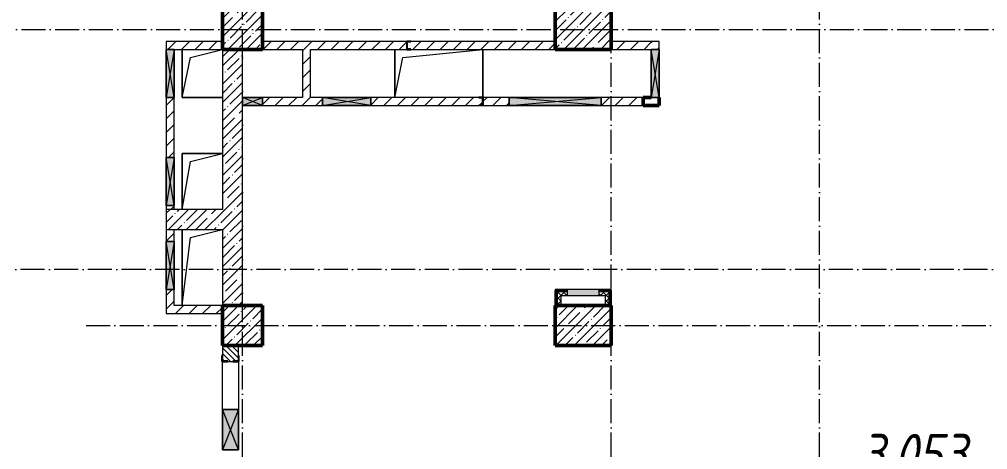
# Model space of a CAD drawing. Header units: millimetres. Extents: x 2294 to 908349, y -83289 to 219220.
# Drawn here: x 172651 to 184729, y 27256 to 32631 of the extents above; entities that cross this region are included whole.
import ezdxf

# ---------------------------------------------------------------- set-up
doc = ezdxf.new("R2010")
doc.units = ezdxf.units.MM
doc.linetypes.add('50_200_ШТРИХ_1Т_ш5_п1_п1_', pattern=[700, 500, -100, 0, -100])
for name, color, linetype, lineweight in [('A-DETL-GENF-OTLN', 7, 'Continuous', 9), ('A-FLOR-____-OTLN', 7, 'Continuous', 9), ('A-GENM-____-MCUT', 7, 'Continuous', 25), ('A-GENM-____-OTLN', 7, 'Continuous', 9), ('A-GENM-____-OTLN-1', 7, 'Continuous', 25), ('A-GLAZ-____-OTLN', 7, 'Continuous', 9), ('A-WALL-____-MCUT-1', 7, 'Continuous', 9), ('A-WALL-____-MCUT-2', 7, 'Continuous', 50), ('A-WALL-____-MCUT-3', 7, 'Continuous', 9), ('A-WALL-____-PATT-1', 7, 'Continuous', 9), ('A-WALL-FNSH-MCUT-1', 7, 'Continuous', 9), ('I-WALL-____-OTLN', 7, 'Continuous', 9), ('S-COLS-____-MCUT', 7, 'Continuous', 50), ('S-COLS-____-OTLN', 7, 'Continuous', 9), ('S-GRID-____-OTLN-1', 7, '50_200_ШТРИХ_1Т_ш5_п1_п1_', 9), ('Марки помещений', 7, 'Continuous', 9)]:
    doc.layers.add(name, color=color, linetype=linetype, lineweight=lineweight)
doc.layers.add('A-WALL-____-PATT-3', color=9, linetype='Continuous', lineweight=9, true_color=0x808080)
doc.styles.add('ISOCPEUR_I_2', font='isocpeui.ttf', dxfattribs={"width": 0.85, "height": 2.3})
pattern_1 = [(45, (165583.5, 6025.28), (-114.04925, 114.04925), []), (45, (165697.56, 6025.28), (-114.04925, 114.04925), [201.612, -40.322, 3.353, -36.97])]
pattern_2 = [(45, (165583.51, 6025.28), (-84.8528, 84.8528), [])]
pattern_3 = [(45, (165583.507, 6025.276), (-35.35534, 35.35534), []), (135, (165583.507, 6025.276), (-35.35534, -35.35534), [])]

# ---------------------------------------------------------------- blocks, each defined once
blk = doc.blocks.new('3osi')
at = {"layer": 'S-GRID-____-OTLN-1', "color": 251, "ltscale": 0.6, "true_color": 0x636466}
for p, q in [((175433.5, 1542.7), (175433.5, 55906.2)), ((180033.5, 1542.7), (180033.5, 55906.2)), ((182633.5, 1542.7), (182633.5, 55906.2)), ((160914.7, 32506.3), (192291.2, 32506.3)), ((192291.2, 29506.3), (160914.7, 29506.3)), ((173483.5, 28806.3), (192291.2, 28806.3))]:
    blk.add_line(p, q, dxfattribs=at)
blk = doc.blocks.new('BSC_Колонна _Прямоугольная - 500х500-V7-АР1_План отверстий 3 этажа в осях 1-64_А-ГГ')
at = {"layer": 'S-COLS-____-OTLN'}
h = blk.add_hatch(dxfattribs=at)
h.set_pattern_fill('FP_41', color=256, style=0, pattern_type=2)
h.set_pattern_definition([(45, (-9850, -26481.04), (-114.04925, 114.04925), []), (45, (-9735.95, -26481.04), (-114.04925, 114.04925), [201.613, -40.323, 3.353, -36.97])])
h.paths.add_polyline_path([(-250, -250), (250, -250), (250, 250), (-250, 250)], flags=0)
at = {"layer": 'S-COLS-____-MCUT'}
for p, q in [((250, 250), (-250, 250)), ((-250, 250), (-250, -250)), ((250, -250), (250, 250)), ((-250, -250), (250, -250))]:
    blk.add_line(p, q, dxfattribs=at)
blk = doc.blocks.new('BSC_Колонна _Прямоугольная - 500х700-V10-АР1_План отверстий 3 этажа в осях 1-64_А-ГГ')
at = {"layer": 'S-COLS-____-OTLN'}
h = blk.add_hatch(dxfattribs=at)
h.set_pattern_fill('FP_44', color=256, style=0, pattern_type=2)
h.set_pattern_definition([(315, (-22781.04, 14100), (114.0493, 114.0493), []), (315, (-22781.04, 13985.95), (114.0493, 114.0493), [201.613, -40.323, 3.353, -36.97])])
h.paths.add_polyline_path([(-250, 350), (-250, -350), (250, -350), (250, 350)], flags=0)
at = {"layer": 'S-COLS-____-MCUT'}
for p, q in [((250, 350), (-250, 350)), ((-250, 350), (-250, -350)), ((250, -350), (250, 350)), ((-250, -350), (250, -350))]:
    blk.add_line(p, q, dxfattribs=at)
blk = doc.blocks.new('BSC_Колонна _Прямоугольная - 500х700-V11-АР1_План отверстий 3 этажа в осях 1-64_А-ГГ')
at = {"layer": 'S-COLS-____-OTLN'}
h = blk.add_hatch(dxfattribs=at)
h.set_pattern_fill('FP_45', color=256, style=0, pattern_type=2)
h.set_pattern_definition([(315, (-26481.04, 14100), (114.04925, 114.04925), []), (315, (-26481.04, 13985.95), (114.04925, 114.04925), [201.613, -40.323, 3.353, -36.97])])
h.paths.add_polyline_path([(-250, 350), (-250, -350), (250, -350), (250, 350)], flags=0)
at = {"layer": 'S-COLS-____-MCUT'}
for p, q in [((250, 350), (-250, 350)), ((-250, 350), (-250, -350)), ((250, -350), (250, 350)), ((-250, -350), (250, -350))]:
    blk.add_line(p, q, dxfattribs=at)
blk = doc.blocks.new('154_Фахверк_СКБ_Швеллер - Тип_100_3960-28494444-АР1_План отверстий 3 этажа в осях 1-64_А-ГГ')
at = {"layer": 'A-GENM-____-MCUT'}
for p, q in [((125, 50), (175, 50)), ((125, -50), (125, 50)), ((128, 47), (128, -47)), ((175, 47), (128, 47)), ((175, 50), (175, 47)), ((175, -50), (125, -50)), ((128, -47), (175, -47)), ((175, -47), (175, -50))]:
    blk.add_line(p, q, dxfattribs=at)
blk = doc.blocks.new('154_Фахверк_СКБ_Швеллер - Тип_100_3380-28551448-АР1_План отверстий 3 этажа в осях 1-64_А-ГГ')
at = {"layer": 'A-GENM-____-MCUT'}
for p, q in [((175, 50), (125, 50)), ((125, 50), (125, -50)), ((128, 47), (175, 47)), ((128, -47), (128, 47)), ((175, 47), (175, 50)), ((125, -50), (175, -50)), ((175, -47), (128, -47)), ((175, -50), (175, -47))]:
    blk.add_line(p, q, dxfattribs=at)
blk = doc.blocks.new('Фахверк_СКБ_Уголок - 200_3960-28268576-АР1_План отверстий 3 этажа в осях 1-64_А-ГГ')
at = {"layer": 'A-GENM-____-MCUT'}
for p, q in [((200, 156), (125, 156)), ((125, 156), (125, 81)), ((131, 81), (131, 150)), ((131, 150), (200, 150)), ((200, 150), (200, 156)), ((125, 81), (131, 81)), ((131, 19), (125, 19)), ((125, 19), (125, -56)), ((131, -50), (131, 19)), ((125, -56), (200, -56)), ((200, -50), (131, -50)), ((200, -56), (200, -50))]:
    blk.add_line(p, q, dxfattribs=at)
blk = doc.blocks.new('AR_Отверстие прямоугольное _в плите_ - AR_Отверстие прямоугольное _в плите_-30552824-АР1_План отверстий 3 этажа в осях 1-64_А-ГГ')
at = {"layer": 'A-GENM-____-OTLN'}
for p, q in [((250, 350), (-250, 350)), ((-250, 350), (-250, -350)), ((-250, -350), (-150, 250)), ((-150, 250), (250, 350))]:
    blk.add_line(p, q, dxfattribs=at)
blk = doc.blocks.new('AR_Отверстие прямоугольное _в плите_ - AR_Отверстие прямоугольное _в плите_-30552826-АР1_План отверстий 3 этажа в осях 1-64_А-ГГ')
at = {"layer": 'A-GENM-____-OTLN'}
for p, q in [((-250, 475), (-250, -475)), ((-250, -475), (-150, 375)), ((-150, 375), (250, 475))]:
    blk.add_line(p, q, dxfattribs=at)
blk = doc.blocks.new('AR_Отверстие прямоугольное _в плите_ - AR_Отверстие прямоугольное _в плите_-30552682-АР1_План отверстий 3 этажа в осях 1-64_А-ГГ')
at = {"layer": 'A-GENM-____-OTLN'}
for p, q in [((-550, 300), (-550, -300)), ((-450, 200), (550, 300)), ((550, -300), (550, 300)), ((-550, -300), (-450, 200))]:
    blk.add_line(p, q, dxfattribs=at)
blk = doc.blocks.new('AR_Отверстие прямоугольное _в плите_ - AR_Отверстие прямоугольное _в плите_-30552698-АР1_План отверстий 3 этажа в осях 1-64_А-ГГ')
at = {"layer": 'A-GENM-____-OTLN'}
for p, q in [((-250, 300), (-250, -300)), ((-150, 200), (250, 300)), ((-250, -300), (-150, 200)), ((-250, -300), (250, -300))]:
    blk.add_line(p, q, dxfattribs=at)
blk = doc.blocks.new('AR_Отверстие Ниша - Лючок-32406239-АР1_План отверстий 3 этажа в осях 1-64_А-ГГ')
at = {"layer": 'A-GLAZ-____-OTLN'}
blk.add_hatch(color=256, dxfattribs=at).paths.add_polyline_path([(200, 37), (-200, 37), (-200, -38), (200, -38)], flags=0)
for p, q in [((200, 37), (-200, 37)), ((-200, 37), (-200, -38)), ((200, -38), (200, 37)), ((-200, -38), (200, -38))]:
    blk.add_line(p, q, dxfattribs=at)
blk = doc.blocks.new('AR_Отверстие прямоугольное _в стене_ - AR_Отверстие прямоугольное _в стене__ОВ-36997986-АР1_План отверстий 3 этажа в осях 1-64_А-ГГ')
at = {"layer": 'A-GLAZ-____-OTLN'}
blk.add_hatch(color=256, dxfattribs=at).paths.add_polyline_path([(300, 50), (-300, 50), (-300, -50), (300, -50)], flags=0)
at = {"layer": 'A-DETL-GENF-OTLN'}
for p, q in [((-300, -50), (-300, 50)), ((-300, 50), (300, 50)), ((300, 50), (-300, -50)), ((-300, 50), (300, -50)), ((300, 50), (-300, 50)), ((-300, 50), (-300, -50)), ((300, 50), (300, -50)), ((300, -50), (300, 50)), ((300, -50), (-300, -50)), ((-300, -50), (300, -50))]:
    blk.add_line(p, q, dxfattribs=at)
blk = doc.blocks.new('AR_Отверстие прямоугольное _в стене__БезПР - AR_Отверстие прямоугольное _в стене__БезПР-36428146-АР1_План отверстий 3 этажа в осях 1-64_А-ГГ')
at = {"layer": 'A-GLAZ-____-OTLN'}
blk.add_hatch(color=256, dxfattribs=at).paths.add_polyline_path([(125, 50), (-125, 50), (-125, -50), (125, -50)], flags=0)
at = {"layer": 'A-DETL-GENF-OTLN'}
for p, q in [((-125, -50), (-125, 50)), ((-125, 50), (125, 50)), ((125, 50), (-125, -50)), ((-125, 50), (125, -50)), ((125, 50), (-125, 50)), ((-125, 50), (-125, -50)), ((125, 50), (125, -50)), ((125, -50), (125, 50)), ((125, -50), (-125, -50)), ((-125, -50), (125, -50))]:
    blk.add_line(p, q, dxfattribs=at)
blk = doc.blocks.new('AR_Отверстие прямоугольное _в стене_ - AR_Отверстие прямоугольное _в стене__ОВ-37085671-АР1_План отверстий 3 этажа в осях 1-64_А-ГГ')
at = {"layer": 'A-GLAZ-____-OTLN'}
blk.add_hatch(color=256, dxfattribs=at).paths.add_polyline_path([(-376, 50), (-575, 50), (-575, -50), (575, -50), (575, 50)], flags=0)
at = {"layer": 'A-DETL-GENF-OTLN'}
for p, q in [((-575, -50), (-575, 50)), ((-575, 50), (575, 50)), ((575, 50), (-575, -50)), ((-575, 50), (575, -50)), ((575, 50), (-575, 50)), ((-575, 50), (-575, -50)), ((575, 50), (575, -50)), ((575, -50), (575, 50)), ((575, -50), (-575, -50)), ((-575, -50), (575, -50))]:
    blk.add_line(p, q, dxfattribs=at)
blk = doc.blocks.new('AR_Отверстие прямоугольное _в стене__БезПР - AR_Отверстие прямоугольное _в стене__БезПР-36427847-АР1_План отверстий 3 этажа в осях 1-64_А-ГГ')
at = {"layer": 'A-GLAZ-____-OTLN'}
blk.add_hatch(color=256, dxfattribs=at).paths.add_polyline_path([(250, 100), (-250, 100), (-250, -100), (250, -100)], flags=0)
at = {"layer": 'A-DETL-GENF-OTLN'}
for p, q in [((-250, -100), (-250, 100)), ((-250, 100), (250, 100)), ((250, 100), (-250, -100)), ((-250, 100), (250, -100)), ((250, 100), (-250, 100)), ((-250, 100), (-250, -100)), ((250, 100), (250, -100)), ((250, -100), (250, 100)), ((250, -100), (-250, -100)), ((-250, -100), (250, -100))]:
    blk.add_line(p, q, dxfattribs=at)
at = {"layer": 'A-GLAZ-____-OTLN'}
blk.add_line((250, 100), (-250, 100), dxfattribs=at)
blk = doc.blocks.new('AR_Отверстие прямоугольное _в стене__БезПР - AR_Отверстие прямоугольное _в стене__БезПР-36899670-АР1_План отверстий 3 этажа в осях 1-64_А-ГГ')
at = {"layer": 'A-GLAZ-____-OTLN'}
blk.add_hatch(color=256, dxfattribs=at).paths.add_polyline_path([(300, 50), (-300, 50), (-300, -50), (300, -50)], flags=0)
at = {"layer": 'A-DETL-GENF-OTLN'}
for p, q in [((-300, -50), (-300, 50)), ((-300, 50), (300, 50)), ((300, 50), (-300, -50)), ((-300, 50), (300, -50)), ((300, 50), (-300, 50)), ((-300, 50), (-300, -50)), ((300, 50), (300, -50)), ((300, -50), (300, 50)), ((300, -50), (-300, -50)), ((-300, -50), (300, -50))]:
    blk.add_line(p, q, dxfattribs=at)
at = {"layer": 'A-GLAZ-____-OTLN'}
blk.add_line((300, 50), (-300, 50), dxfattribs=at)
blk = doc.blocks.new('AR_Отверстие прямоугольное _в стене_ - AR_Отверстие прямоугольное _в стене__ОВ-36998953-АР1_План отверстий 3 этажа в осях 1-64_А-ГГ')
at = {"layer": 'A-GLAZ-____-OTLN'}
blk.add_hatch(color=256, dxfattribs=at).paths.add_polyline_path([(300, 50), (-300, 50), (-300, -50), (300, -50)], flags=0)
at = {"layer": 'A-DETL-GENF-OTLN'}
for p, q in [((-300, -50), (-300, 50)), ((-300, 50), (300, 50)), ((300, 50), (-300, -50)), ((-300, 50), (300, -50)), ((300, 50), (-300, 50)), ((-300, 50), (-300, -50)), ((300, 50), (300, -50)), ((300, -50), (300, 50)), ((300, -50), (-300, -50)), ((-300, -50), (300, -50))]:
    blk.add_line(p, q, dxfattribs=at)
blk = doc.blocks.new('AR_Отверстие прямоугольное _в стене_ - AR_Отверстие прямоугольное _в стене__ОВ-36996514-АР1_План отверстий 3 этажа в осях 1-64_А-ГГ')
at = {"layer": 'A-GLAZ-____-OTLN'}
blk.add_hatch(color=256, dxfattribs=at).paths.add_polyline_path([(300, -50), (300, 50), (-300, 50), (-300, -50)], flags=0)
at = {"layer": 'A-DETL-GENF-OTLN'}
for p, q in [((-300, -50), (-300, 50)), ((-300, 50), (300, 50)), ((300, 50), (-300, -50)), ((-300, 50), (300, -50)), ((300, 50), (-300, 50)), ((-300, 50), (-300, -50)), ((300, 50), (300, -50)), ((300, -50), (300, 50)), ((300, -50), (-300, -50)), ((-300, -50), (300, -50))]:
    blk.add_line(p, q, dxfattribs=at)
blk = doc.blocks.new('BSC_Колонна _Прямоугольная1 - 200х100 _металл_-V219-АР1_План отверстий 3 этажа в осях 1-64_А-ГГ')
at = {"layer": 'S-COLS-____-MCUT'}
for p, q in [((0, 50), (-100, 50)), ((-100, 50), (-100, -50)), ((100, -50), (100, 50)), ((-100, -50), (100, -50))]:
    blk.add_line(p, q, dxfattribs=at)
blk = doc.blocks.new('3floor')
at = {"layer": 'A-WALL-____-PATT-1'}
h = blk.add_hatch(dxfattribs=at)
h.set_pattern_fill('FP_4', color=256, style=0, pattern_type=2)
h.set_pattern_definition(pattern_2)
h.paths.add_polyline_path([(174484, 30256), (174584, 30256), (174584, 30306), (174484, 30306)], flags=0)
h.paths.add_polyline_path([(174584, 30906), (174584, 31656), (174484, 31656), (174484, 30906), (174516, 30906)], flags=0)
h.paths.add_polyline_path([(174484, 32256), (174584, 32256), (174584, 32356), (174484, 32356)], flags=0)
h = blk.add_hatch(dxfattribs=at)
h.set_pattern_fill('FP_4', color=256, style=0, pattern_type=2)
h.set_pattern_definition(pattern_2)
h.paths.add_polyline_path([(175184, 32256), (175184, 32356), (174584, 32356), (174584, 32256)], flags=0)
h = blk.add_hatch(dxfattribs=at)
h.set_pattern_fill('FP_38', color=256, style=0, pattern_type=2)
h.set_pattern_definition(pattern_1)
h.paths.add_polyline_path([(175184, 29056), (175434, 29056), (175434, 32256), (175184, 32256), (175184, 30006)], flags=0)
h = blk.add_hatch(dxfattribs=at)
h.set_pattern_fill('FP_4', color=256, style=0, pattern_type=2)
h.set_pattern_definition(pattern_2)
h.paths.add_polyline_path([(179334, 32256), (179334, 32356), (177534, 32356), (177534, 32353), (177487, 32353), (177487, 32259), (177534, 32259), (177534, 32256)], flags=0)
h.paths.add_polyline_path([(176284, 32256), (177484, 32256), (177484, 32356), (175684, 32356), (175684, 32256), (176184, 32256)], flags=0)
h = blk.add_hatch(dxfattribs=at)
h.set_pattern_fill('FP_4', color=256, style=0, pattern_type=2)
h.set_pattern_definition(pattern_2)
h.paths.add_polyline_path([(176284, 31656), (176284, 32256), (176184, 32256), (176184, 31656)], flags=0)
h = blk.add_hatch(dxfattribs=at)
h.set_pattern_fill('FP_4', color=256, style=0, pattern_type=2)
h.set_pattern_definition(pattern_2)
h.paths.add_polyline_path([(180534, 32256), (180534, 32356), (180034, 32356), (180034, 32256)], flags=0)
h = blk.add_hatch(dxfattribs=at)
h.set_pattern_fill('FP_4', color=256, style=0, pattern_type=2)
h.set_pattern_definition(pattern_2)
h.paths.add_polyline_path([(180634, 32256), (180634, 32356), (180534, 32356), (180534, 32256), (180619, 32256)], flags=0)
h = blk.add_hatch(dxfattribs=at)
h.set_pattern_fill('FP_4', color=256, style=0, pattern_type=2)
h.set_pattern_definition(pattern_2)
h.paths.add_polyline_path([(180434, 31556), (180434, 31656), (179909, 31656), (179909, 31556)], flags=0)
h.paths.add_polyline_path([(178434, 31556), (178759, 31556), (178759, 31656), (178434, 31656), (178434, 31559)], flags=0)
h.paths.add_polyline_path([(178384, 31556), (178384, 31559), (178431, 31559), (178431, 31653), (178384, 31653), (178384, 31656), (177034, 31656), (177034, 31556)], flags=0)
h.paths.add_polyline_path([(175684, 31556), (176434, 31556), (176434, 31656), (175684, 31656), (175684, 31586)], flags=0)
h = blk.add_hatch(dxfattribs=at)
h.set_pattern_fill('FP_38', color=256, style=0, pattern_type=2)
h.set_pattern_definition(pattern_1)
h.paths.add_polyline_path([(175184, 30006), (175184, 30256), (174484, 30256), (174484, 30006)], flags=0)
h = blk.add_hatch(dxfattribs=at)
h.set_pattern_fill('FP_4', color=256, style=0, pattern_type=2)
h.set_pattern_definition(pattern_2)
h.paths.add_polyline_path([(174484, 29056), (174584, 29056), (174584, 29256), (174484, 29256)], flags=0)
h.paths.add_polyline_path([(174484, 29856), (174584, 29856), (174584, 30006), (174484, 30006)], flags=0)
h = blk.add_hatch(dxfattribs=at)
h.set_pattern_fill('FP_4', color=256, style=0, pattern_type=2)
h.set_pattern_definition(pattern_2)
h.paths.add_polyline_path([(175184, 28956), (175184, 29056), (174484, 29056), (174484, 28956)], flags=0)
h = blk.add_hatch(dxfattribs=at)
h.set_pattern_fill('FP_6', color=256, style=0, pattern_type=2)
h.set_pattern_definition([(135, (165583.507, 6025.276), (-35.35534, -35.35534), [])])
h.paths.add_polyline_path([(175384, 23756), (175384, 24406), (175184, 24406), (175184, 23756)], flags=0)
h.paths.add_polyline_path([(175328, 24556), (175384, 24556), (175384, 24856), (175184, 24856), (175184, 24556)], flags=0)
h.paths.add_polyline_path([(175384, 25106), (175384, 26650), (175315, 26650), (175315, 26656), (175253, 26656), (175253, 26650), (175184, 26650), (175184, 25106), (175290, 25106)], flags=0)
h.paths.add_polyline_path([(175253, 28356), (175315, 28356), (175315, 28362), (175384, 28362), (175384, 28556), (175184, 28556), (175184, 28362), (175253, 28362)], flags=0)
at = {"layer": 'A-WALL-____-PATT-3'}
h = blk.add_hatch(dxfattribs=at)
h.set_pattern_fill('FP_7', color=256, style=0, pattern_type=2)
h.set_pattern_definition(pattern_3)
h.paths.add_polyline_path([(180009, 29181), (180009, 29231), (179884, 29231), (179884, 29181), (179959, 29181)], flags=0)
h.paths.add_polyline_path([(179484, 29181), (179484, 29231), (179359, 29231), (179359, 29181), (179409, 29181)], flags=0)
h = blk.add_hatch(dxfattribs=at)
h.set_pattern_fill('FP_7', color=256, style=0, pattern_type=2)
h.set_pattern_definition(pattern_3)
h.paths.add_polyline_path([(179409, 29056), (179409, 29181), (179359, 29181), (179359, 29056)], flags=0)
h = blk.add_hatch(dxfattribs=at)
h.set_pattern_fill('FP_7', color=256, style=0, pattern_type=2)
h.set_pattern_definition(pattern_3)
h.paths.add_polyline_path([(180009, 29056), (180009, 29181), (179959, 29181), (179959, 29056)], flags=0)
at = {"layer": 'S-COLS-____-OTLN'}
h = blk.add_hatch(dxfattribs=at)
h.set_pattern_fill('FP_38', color=256, style=0, pattern_type=2)
h.set_pattern_definition(pattern_1)
h.paths.add_polyline_path([(175184, 28556), (175684, 28556), (175684, 29056), (175184, 29056)], flags=0)
at = {"layer": 'A-FLOR-____-OTLN'}
for p, q in [((174684, 31656), (174684, 32256)), ((177334, 31656), (177334, 32256)), ((178434, 32256), (178434, 31656)), ((175184, 31656), (174684, 31656)), ((174684, 30956), (175184, 30956)), ((174684, 30256), (174684, 30956)), ((174684, 29056), (174684, 30006))]:
    blk.add_line(p, q, dxfattribs=at)
at = {"layer": 'A-WALL-____-MCUT-1'}
for p, q in [((175184, 32256), (175184, 30256)), ((175434, 31656), (175434, 32256)), ((175434, 29056), (175434, 31556)), ((175184, 30256), (174484, 30256)), ((174484, 30256), (174484, 30006)), ((174484, 30006), (175184, 30006)), ((175184, 30006), (175184, 29056)), ((175184, 29056), (175434, 29056))]:
    blk.add_line(p, q, dxfattribs=at)
at = {"layer": 'A-WALL-____-MCUT-2'}
for p, q in [((179484, 29244), (179346, 29244)), ((179346, 29244), (179346, 29056)), ((180021, 29244), (179884, 29244)), ((180021, 29244), (180021, 29056))]:
    blk.add_line(p, q, dxfattribs=at)
at = {"layer": 'A-WALL-____-MCUT-3'}
for p, q in [((179484, 29231), (179359, 29231)), ((179359, 29231), (179359, 29056)), ((180009, 29231), (179884, 29231)), ((180009, 29231), (180009, 29056)), ((179409, 29181), (179484, 29181)), ((179409, 29056), (179409, 29181)), ((179884, 29181), (179959, 29181)), ((179959, 29181), (179959, 29056)), ((175184, 28556), (175184, 28431)), ((175384, 28556), (175184, 28556)), ((175384, 28431), (175384, 28556)), ((175253, 28356), (175315, 28356))]:
    blk.add_line(p, q, dxfattribs=at)
at = {"layer": 'A-WALL-FNSH-MCUT-1'}
for p, q in [((174484, 32356), (174484, 32256)), ((175184, 32356), (174484, 32356)), ((174584, 32256), (175184, 32256)), ((177484, 32356), (175684, 32356)), ((175684, 32256), (176184, 32256)), ((176184, 32256), (176184, 31656)), ((176284, 32256), (177484, 32256)), ((176284, 31656), (176284, 32256)), ((179334, 32356), (177534, 32356)), ((177534, 32256), (179334, 32256)), ((180634, 32356), (180034, 32356)), ((180034, 32256), (180534, 32256)), ((180634, 32256), (180634, 32356)), ((174484, 31656), (174484, 30906)), ((174584, 30906), (174584, 31656)), ((176184, 31656), (175684, 31656)), ((176434, 31656), (176284, 31656)), ((178384, 31656), (177034, 31656)), ((178759, 31656), (178434, 31656)), ((180434, 31656), (179909, 31656)), ((175684, 31556), (176434, 31556)), ((177034, 31556), (178384, 31556)), ((178434, 31556), (178759, 31556)), ((179909, 31556), (180434, 31556)), ((174484, 30306), (174484, 30256)), ((174584, 30256), (174584, 30306)), ((174484, 30006), (174484, 29856)), ((174584, 29856), (174584, 30006)), ((174484, 29256), (174484, 28956)), ((174584, 29056), (174584, 29256)), ((179484, 29256), (179334, 29256)), ((179334, 29256), (179334, 29056)), ((180034, 29256), (179884, 29256)), ((180034, 29056), (180034, 29256)), ((175184, 29056), (174584, 29056)), ((175184, 28956), (175184, 29056)), ((174484, 28956), (175184, 28956))]:
    blk.add_line(p, q, dxfattribs=at)
at = {"layer": 'I-WALL-____-OTLN'}
for p, q in [((175184, 27756), (175184, 28356)), ((175384, 28356), (175384, 27756))]:
    blk.add_line(p, q, dxfattribs=at)
at = {"layer": 'S-COLS-____-MCUT'}
for p, q in [((175684, 29056), (175184, 29056)), ((175184, 29056), (175184, 28556)), ((175684, 28556), (175684, 29056)), ((175184, 28556), (175684, 28556))]:
    blk.add_line(p, q, dxfattribs=at)
at = {"layer": 'A-GENM-____-OTLN'}
for name, p in [('AR_Отверстие прямоугольное _в плите_ - AR_Отверстие прямоугольное _в плите_-30552698-АР1_План отверстий 3 этажа в осях 1-64_А-ГГ', (174934, 31956)), ('AR_Отверстие прямоугольное _в плите_ - AR_Отверстие прямоугольное _в плите_-30552682-АР1_План отверстий 3 этажа в осях 1-64_А-ГГ', (177884, 31956)), ('AR_Отверстие прямоугольное _в плите_ - AR_Отверстие прямоугольное _в плите_-30552824-АР1_План отверстий 3 этажа в осях 1-64_А-ГГ', (174934, 30606)), ('AR_Отверстие прямоугольное _в плите_ - AR_Отверстие прямоугольное _в плите_-30552826-АР1_План отверстий 3 этажа в осях 1-64_А-ГГ', (174934, 29531))]:
    blk.add_blockref(name, p, dxfattribs=at)
at = {"layer": 'A-GENM-____-OTLN-1'}
blk.add_blockref('154_Фахверк_СКБ_Швеллер - Тип_100_3380-28551448-АР1_План отверстий 3 этажа в осях 1-64_А-ГГ', (177359, 32306), dxfattribs=at)
for name, p, rotation in [('154_Фахверк_СКБ_Швеллер - Тип_100_3960-28494444-АР1_План отверстий 3 этажа в осях 1-64_А-ГГ', (178559, 31606), 180), ('Фахверк_СКБ_Уголок - 200_3960-28268576-АР1_План отверстий 3 этажа в осях 1-64_А-ГГ', (175334, 28231), 89.99999999999991)]:
    blk.add_blockref(name, p, dxfattribs=dict(at, rotation=rotation))
at = {"layer": 'A-GLAZ-____-OTLN'}
for name, p, rotation in [('AR_Отверстие прямоугольное _в стене__БезПР - AR_Отверстие прямоугольное _в стене__БезПР-36899670-АР1_План отверстий 3 этажа в осях 1-64_А-ГГ', (174534, 31956), 269.9999999999999), ('AR_Отверстие прямоугольное _в стене_ - AR_Отверстие прямоугольное _в стене__ОВ-36998953-АР1_План отверстий 3 этажа в осях 1-64_А-ГГ', (180584, 31956), 270), ('AR_Отверстие прямоугольное _в стене__БезПР - AR_Отверстие прямоугольное _в стене__БезПР-36428146-АР1_План отверстий 3 этажа в осях 1-64_А-ГГ', (175559, 31606), 180), ('AR_Отверстие прямоугольное _в стене_ - AR_Отверстие прямоугольное _в стене__ОВ-36997986-АР1_План отверстий 3 этажа в осях 1-64_А-ГГ', (176734, 31606), 180), ('AR_Отверстие прямоугольное _в стене_ - AR_Отверстие прямоугольное _в стене__ОВ-37085671-АР1_План отверстий 3 этажа в осях 1-64_А-ГГ', (179334, 31606), 180), ('AR_Отверстие прямоугольное _в стене__БезПР - AR_Отверстие прямоугольное _в стене__БезПР-36899670-АР1_План отверстий 3 этажа в осях 1-64_А-ГГ', (174534, 30606), 269.9999999999999), ('AR_Отверстие прямоугольное _в стене_ - AR_Отверстие прямоугольное _в стене__ОВ-36996514-АР1_План отверстий 3 этажа в осях 1-64_А-ГГ', (174534, 29556), 269.9999999999999), ('AR_Отверстие Ниша - Лючок-32406239-АР1_План отверстий 3 этажа в осях 1-64_А-ГГ', (179684, 29219), 180), ('AR_Отверстие прямоугольное _в стене__БезПР - AR_Отверстие прямоугольное _в стене__БезПР-36427847-АР1_План отверстий 3 этажа в осях 1-64_А-ГГ', (175284, 27506), 269.9999999999999)]:
    blk.add_blockref(name, p, dxfattribs=dict(at, rotation=rotation))
at = {"layer": 'S-COLS-____-OTLN'}
for name, p in [('BSC_Колонна _Прямоугольная - 500х500-V7-АР1_План отверстий 3 этажа в осях 1-64_А-ГГ', (175434, 32506)), ('BSC_Колонна _Прямоугольная1 - 200х100 _металл_-V219-АР1_План отверстий 3 этажа в осях 1-64_А-ГГ', (180534, 31606))]:
    blk.add_blockref(name, p, dxfattribs=at)
at = {"layer": 'S-COLS-____-OTLN', "rotation": 89.9999999999999}
for name, p in [('BSC_Колонна _Прямоугольная - 500х700-V11-АР1_План отверстий 3 этажа в осях 1-64_А-ГГ', (179684, 32506)), ('BSC_Колонна _Прямоугольная - 500х700-V10-АР1_План отверстий 3 этажа в осях 1-64_А-ГГ', (179684, 28806))]:
    blk.add_blockref(name, p, dxfattribs=at)
at = {"layer": 'Марки помещений', "insert": (183139, 27453), "char_height": 500, "width": 785.65, "attachment_point": 1, "style": 'ISOCPEUR_I_2'}
blk.add_mtext('3.053', dxfattribs=at)

msp = doc.modelspace()

# ---------------------------------------------------------------- block references
for name in ['3osi', '3floor']:
    msp.add_blockref(name, (0, 0))

doc.saveas('drawing.dxf')
